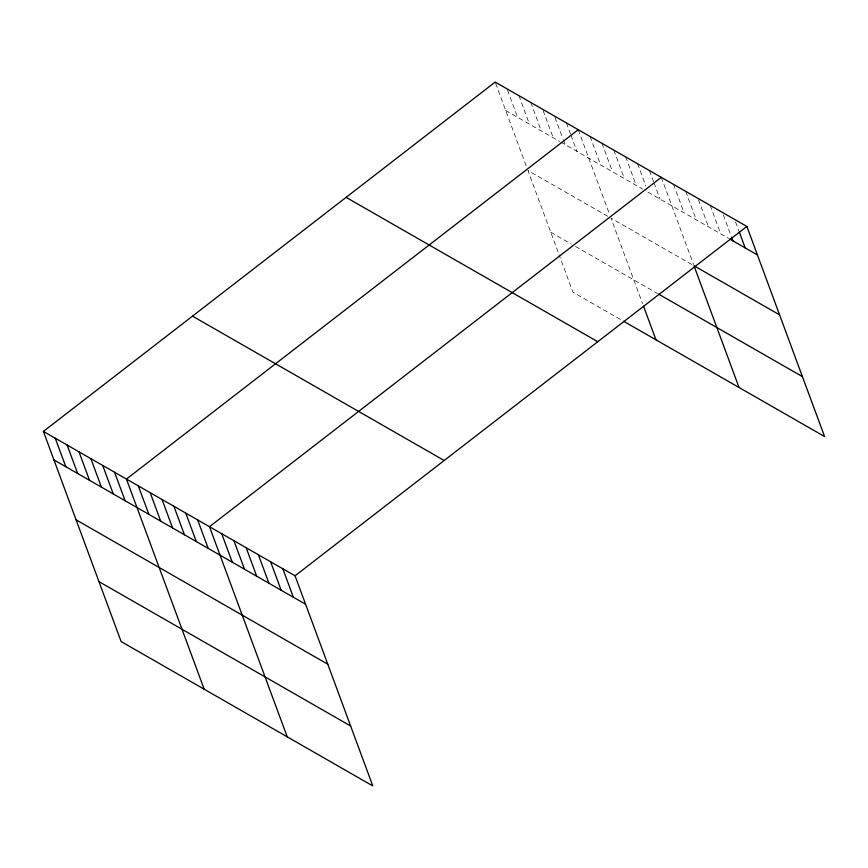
<?xml version="1.0" encoding="UTF-8"?>
<svg xmlns="http://www.w3.org/2000/svg" width="868" height="868" viewBox="0 0 868 868"><rect width="100%" height="100%" fill="white"/><g stroke="black" fill="none" stroke-linecap="round" stroke-linejoin="round"><path stroke-width="0.65" stroke-dasharray="4.34 3.25" d="M505.729 110.54L559.654 141.473M560.739 142.092L642.711 189.115M648.103 192.208L728.502 238.331M607.719 216.273L527.907 170.486L558.612 253.489M691.85 264.534L610.953 218.128L642.58 303.626M550.757 232.255L571.242 244.006M575.56 246.479L657.532 293.503M620.392 319.424L572.934 292.201L559.068 254.736M735.554 221.904L738.766 230.562M723.337 214.884L731.116 235.933M710.198 205.401L720.722 233.872M698.425 199.629L708.505 226.863M685.753 191.372L696.277 219.843M673.525 184.363L684.06 212.834M661.297 177.354L693.543 264.523M649.438 170.54L653.561 181.683M654.016 182.92L659.962 199.011M637.568 163.737L645.814 186.023M625.709 156.934L636.233 185.405M613.839 150.131L624.374 178.591M601.98 143.318L612.504 171.788M590.11 136.515L600.645 164.985M578.251 129.712L609.575 214.385M566.381 122.898L570.504 134.041M570.96 135.278L576.916 151.368M554.977 117.332L562.757 138.381M563.224 139.618L565.046 144.565M543.118 110.529L553.187 137.762M530.793 102.489L541.317 130.949M518.923 95.675L529.458 124.146M507.52 90.109L517.588 117.343M495.661 83.306L526.518 166.743"/><path stroke-width="1.3" d="M43.4 431.429L295.066 575.799L372.806 785.931L121.129 641.56L43.4 431.429L495.194 82.069L746.871 226.439L824.6 436.571L623.625 321.279M578.251 129.712L126.446 479.071L204.186 689.203M661.297 177.354L209.503 526.713L287.232 736.845M295.066 575.799L746.871 226.439M729.619 238.971L757.395 254.91M779.572 314.856L694.009 265.771L739.037 387.486M658.617 294.122L802.423 376.625M346.104 197.351L597.77 341.721M192.49 316.136L444.166 460.507M53.935 459.899L305.601 604.269M76.113 519.845L327.779 664.215M98.952 581.614L350.629 725.984M739.221 231.799L745.178 247.89M731.572 237.17L732.95 240.881M643.503 306.122L655.98 339.844M282.849 568.779L293.373 597.249M270.621 561.77L281.156 590.24M258.393 554.76L268.928 583.231M246.176 547.751L256.7 576.222M233.948 540.731L244.483 569.202M221.731 533.722L232.255 562.193M197.633 519.899L208.168 548.37M185.774 513.096L196.309 541.567M173.904 506.294L184.439 534.764M162.045 499.491L172.58 527.95M150.175 492.677L160.71 521.147M138.316 485.874L148.851 514.344M114.587 472.257L125.122 500.727M102.717 465.454L113.252 493.925M90.858 458.651L101.393 487.122M78.988 451.848L89.523 480.308M67.129 445.034L77.664 473.505M55.259 438.231L65.794 466.702"/></g></svg>
